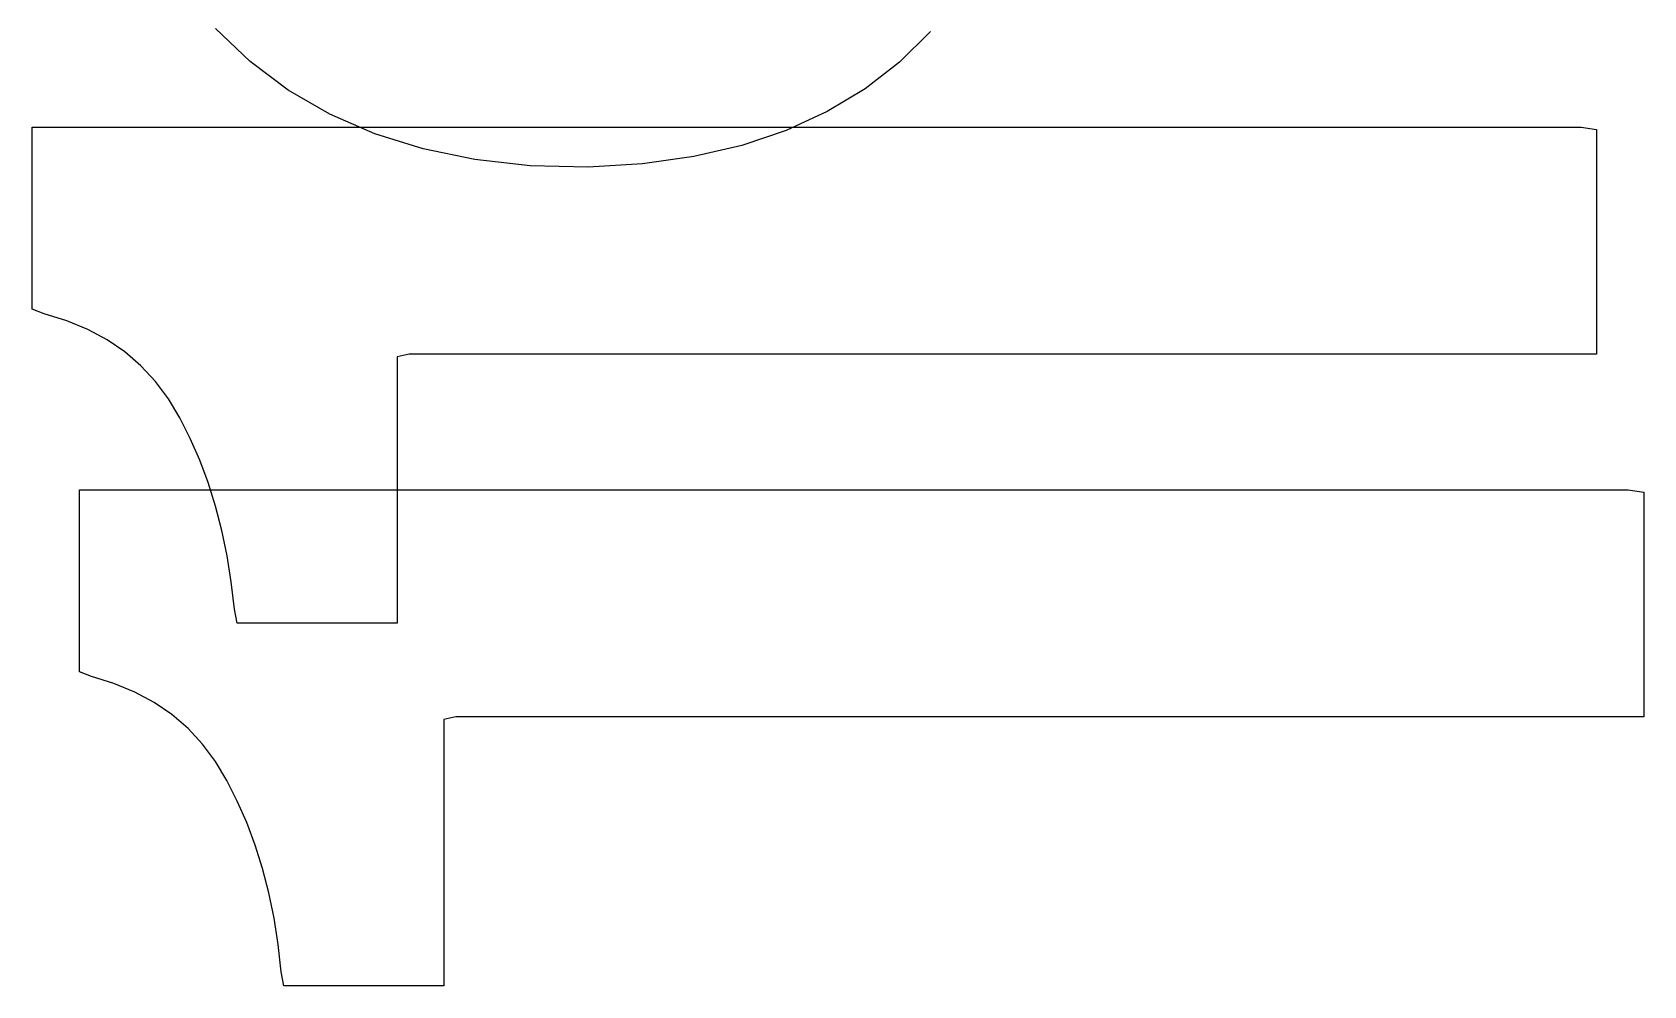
# Model space of a CAD drawing. Extents: x 1 to 47.7, y 0.2 to 35.
# Drawn here: x 39.9939 to 40.064, y 18.7454 to 18.7868 of the extents above; entities that cross this region are included whole.
import ezdxf

# ---------------------------------------------------------------- set-up
doc = ezdxf.new("R2010")
doc.units = 0
doc.header["$MEASUREMENT"] = 0
doc.layers.add('6_3___8__OPTOISO_INDEPENDE', color=7, linetype='CONTINUOUS')
doc.layers.add('6_4___24__OPTOISO_INDEPEND', color=7, linetype='CONTINUOUS')

msp = doc.modelspace()

# ---------------------------------------------------------------- linework, layer by layer
at = {"layer": '6_3___8__OPTOISO_INDEPENDE'}
msp.add_lwpolyline([(40.061957, 18.772847), (40.059961, 18.772847), (40.054652, 18.772847), (40.04705, 18.772847), (40.038174, 18.772847), (40.029043, 18.772847), (40.020676, 18.772847), (40.014093, 18.772847), (40.010313, 18.772847), (40.009793, 18.772731), (40.009793, 18.771884), (40.009793, 18.770408), (40.009793, 18.768533), (40.009793, 18.766486), (40.009793, 18.764497), (40.009793, 18.762793), (40.009793, 18.761603), (40.009793, 18.761156), (40.009524, 18.761156), (40.008809, 18.761156), (40.007785, 18.761156), (40.006589, 18.761156), (40.00536, 18.761156), (40.004233, 18.761156), (40.003346, 18.761156), (40.002837, 18.761156), (40.002716, 18.761762), (40.002579, 18.762945), (40.002396, 18.764087), (40.002167, 18.765188), (40.001892, 18.766248), (40.001572, 18.767268), (40.001206, 18.768246), (40.000795, 18.769184), (40.000339, 18.770081), (39.999845, 18.770909), (39.999282, 18.771663), (39.99865, 18.772341), (39.997948, 18.772943), (39.997177, 18.773471), (39.996335, 18.773923), (39.995424, 18.774301), (39.994441, 18.774603), (39.993924, 18.774806), (39.993924, 18.775384), (39.993924, 18.776391), (39.993924, 18.777672), (39.993924, 18.779069), (39.993924, 18.780427), (39.993924, 18.78159), (39.993924, 18.782403), (39.993924, 18.782708), (39.996527, 18.782708), (40.003451, 18.782708), (40.013366, 18.782708), (40.024943, 18.782708), (40.036852, 18.782708), (40.047764, 18.782708), (40.056349, 18.782708), (40.061279, 18.782708), (40.061957, 18.78261), (40.061957, 18.781895), (40.061957, 18.780651), (40.061957, 18.779069), (40.061957, 18.777343), (40.061957, 18.775665), (40.061957, 18.774228), (40.061957, 18.773225)], close=True, dxfattribs=at)
at = {"layer": '6_4___24__OPTOISO_INDEPEND'}
msp.add_lwpolyline([(40.032994, 18.786867), (40.031642, 18.785538), (40.030144, 18.784379), (40.0285, 18.783389), (40.026711, 18.782568), (40.024776, 18.781916), (40.022694, 18.781433), (40.020467, 18.781119), (40.018093, 18.780975), (40.015577, 18.781039), (40.013176, 18.781307), (40.010925, 18.781769), (40.008821, 18.782426), (40.006866, 18.783278), (40.005059, 18.784324), (40.0034, 18.785565), (40.001888, 18.787001)], dxfattribs=at)
msp.add_lwpolyline([(40.064006, 18.757087), (40.062009, 18.757087), (40.056699, 18.757087), (40.049094, 18.757087), (40.040216, 18.757087), (40.031082, 18.757087), (40.022713, 18.757087), (40.016129, 18.757087), (40.012348, 18.757087), (40.011827, 18.75697), (40.011827, 18.756123), (40.011827, 18.754648), (40.011827, 18.752772), (40.011827, 18.750726), (40.011827, 18.748736), (40.011827, 18.747032), (40.011827, 18.745843), (40.011827, 18.745395), (40.011558, 18.745395), (40.010843, 18.745395), (40.009819, 18.745395), (40.008624, 18.745395), (40.007394, 18.745395), (40.006267, 18.745395), (40.005381, 18.745395), (40.004872, 18.745395), (40.004752, 18.746002), (40.004619, 18.747184), (40.004439, 18.748326), (40.004212, 18.749427), (40.003939, 18.750488), (40.003619, 18.751507), (40.003254, 18.752486), (40.002843, 18.753423), (40.002387, 18.75432), (40.001893, 18.755149), (40.00133, 18.755902), (40.000699, 18.75658), (39.999998, 18.757183), (39.999228, 18.75771), (39.998388, 18.758163), (39.997479, 18.75854), (39.996501, 18.758842), (39.995985, 18.759045), (39.995985, 18.759623), (39.995985, 18.760631), (39.995985, 18.761911), (39.995985, 18.763308), (39.995985, 18.764666), (39.995985, 18.76583), (39.995985, 18.766642), (39.995985, 18.766947), (39.998588, 18.766947), (40.005511, 18.766947), (40.015424, 18.766947), (40.026998, 18.766947), (40.038905, 18.766947), (40.049814, 18.766947), (40.058398, 18.766947), (40.063327, 18.766947), (40.064006, 18.766849), (40.064006, 18.766135), (40.064006, 18.76489), (40.064006, 18.763309), (40.064006, 18.761583), (40.064006, 18.759905), (40.064006, 18.758468), (40.064006, 18.757464)], close=True, dxfattribs=at)

doc.saveas('drawing.dxf')
